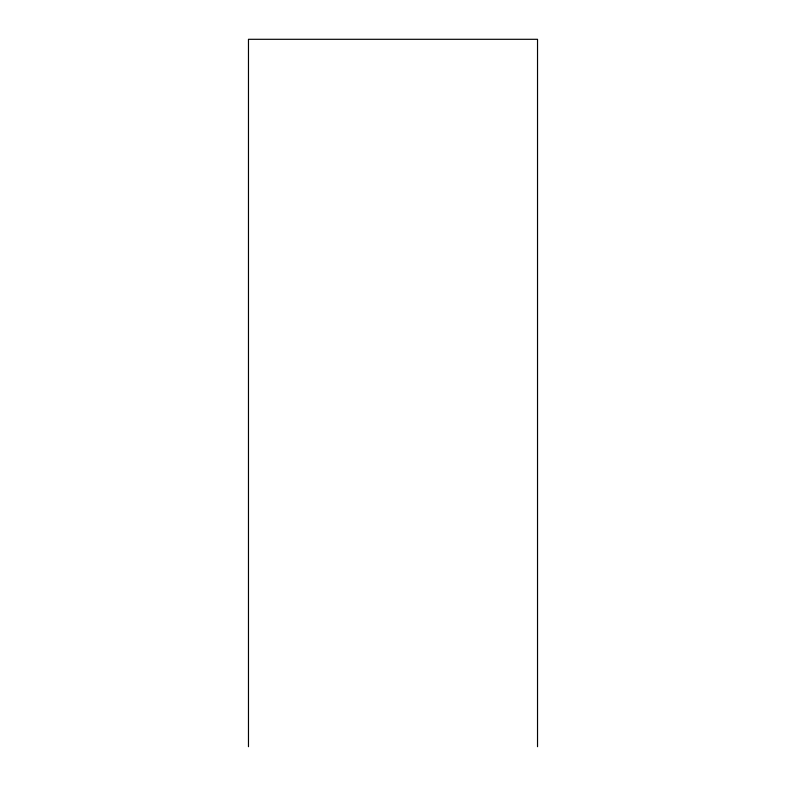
<?xml version="1.0" encoding="UTF-8"?>
<svg xmlns="http://www.w3.org/2000/svg" width="786" height="786" viewBox="0 0 786 786"><rect width="100%" height="100%" fill="white"/><g stroke="black" fill="none" stroke-linecap="round" stroke-linejoin="round"><path stroke-width="1.18" d="M537.526 746.7L537.526 39.3L248.474 39.3L248.474 746.7"/></g></svg>
